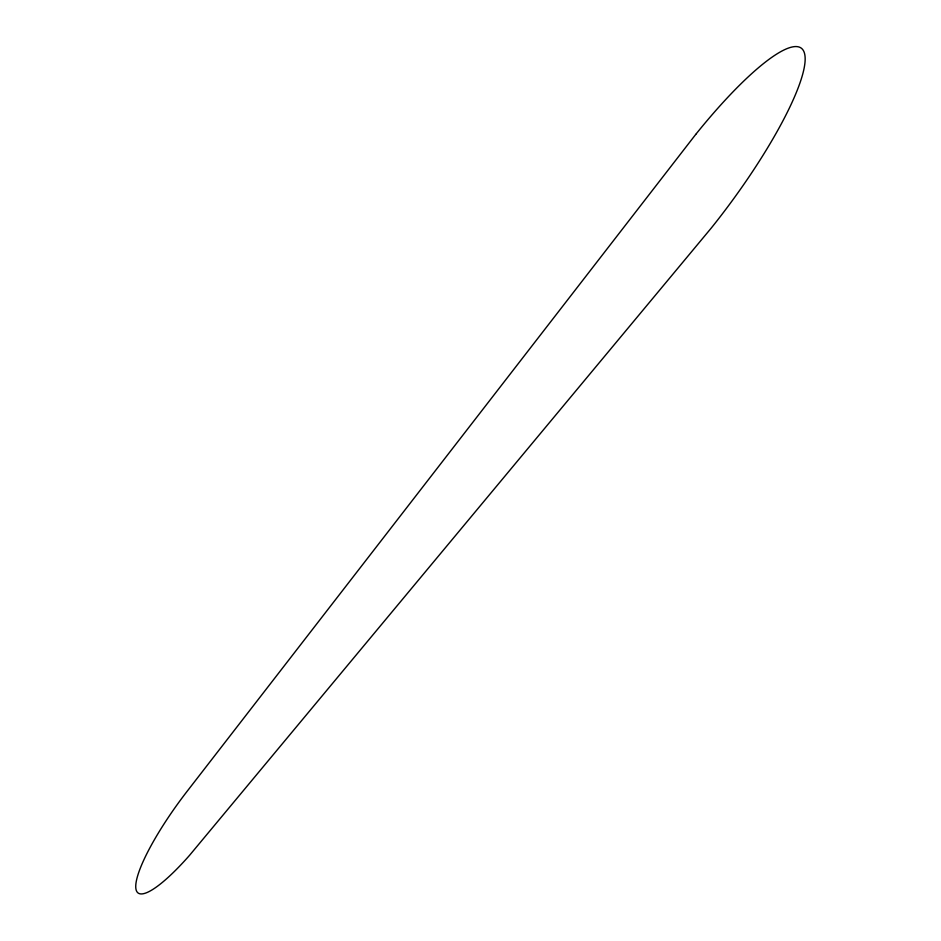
<?xml version="1.0" encoding="UTF-8"?>
<svg xmlns="http://www.w3.org/2000/svg" width="941" height="941" viewBox="0 0 941 941"><rect width="100%" height="100%" fill="white"/><g stroke="black" fill="none" stroke-linecap="round" stroke-linejoin="round"><path stroke-width="1.41" d="M695.74 134.398L187.941 790.252A99.123 20.796 -53.7 0 0 135.751 887.022A99.123 20.796 -53.7 0 0 189.6 855.275L711.243 228.075A165.216 34.664 -53.7 0 0 804.837 54.872A165.216 34.664 -53.7 0 0 695.74 134.398"/></g></svg>
